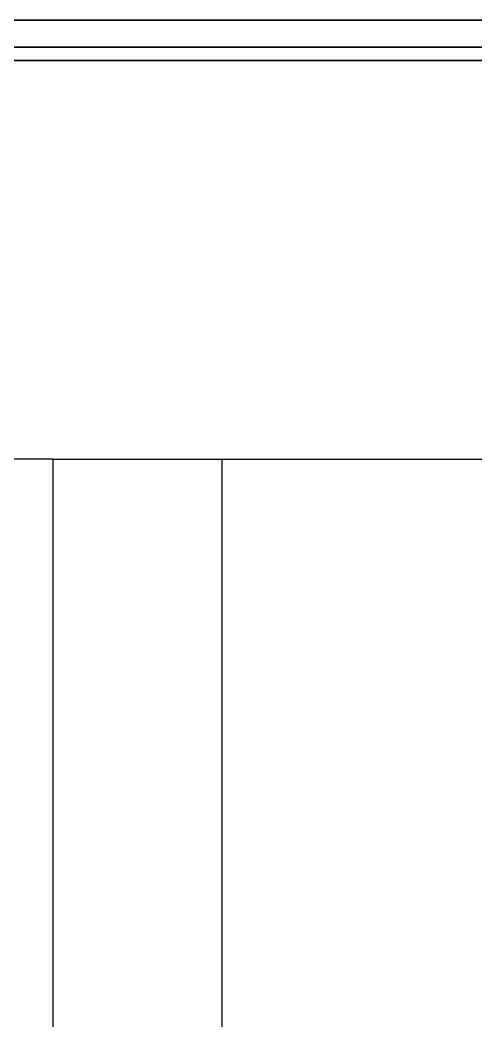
# Model space of a CAD drawing. Header units: millimetres. Extents: x -15000 to 15000, y -45082 to 2000.
# Drawn here: x -3049 to -2373, y 518 to 2000 of the extents above; entities that cross this region are included whole.
import ezdxf

# ---------------------------------------------------------------- set-up
doc = ezdxf.new("R2010")
doc.units = ezdxf.units.MM
for name, color, linetype in [('CELIK_KIRIS_KOLON', 9, 'CONTINUOUS'), ('KABLO_TAVALARI', 6, 'CONTINUOUS'), ('KORKULUK_KAPI', 4, 'CONTINUOUS'), ('MONTAJ_BORULARI', 2, 'CONTINUOUS'), ('ZEMIN_PLATFORM', 8, 'CONTINUOUS')]:
    doc.layers.add(name, color=color, linetype=linetype)

msp = doc.modelspace()

# ---------------------------------------------------------------- linework, layer by layer
at = {"layer": 'CELIK_KIRIS_KOLON'}
for q in [(-4400, 1350, 6750), (-1600, 1350, 6750)]:
    msp.add_line((-3000, 1350, 4100), q, dxfattribs=at)
at = {"layer": 'KABLO_TAVALARI'}
for p, q in [((-3000, 1350, 4520), (-3000, -41200, 9466.6)), ((-2750, 1350, 4520), (-2750, -41200, 9466.6))]:
    msp.add_line(p, q, dxfattribs=at)
at = {"layer": 'KORKULUK_KAPI'}
for p, q in [((5500, 1960), (-5500, 1960)), ((5500, 1960, 1700), (-5500, 1960, 1700)), ((-5500, 1940), (5500, 1940)), ((-5500, 1940, 1700), (5500, 1940, 1700))]:
    msp.add_line(p, q, dxfattribs=at)
for points in [[(-5500, 1940), (5500, 1940), (5500, 1960), (-5500, 1960)], [(-5500, 1940, 1700), (5500, 1940, 1700), (5500, 1960, 1700), (-5500, 1960, 1700)], [(-5500, 1960), (5500, 1960), (5500, 1960, 1700), (-5500, 1960, 1700)], [(-5500, 1940), (5500, 1940), (5500, 1940, 1700), (-5500, 1940, 1700)]]:
    msp.add_3dface(points, dxfattribs=at)
at = {"layer": 'MONTAJ_BORULARI'}
msp.add_line((-3000, 1350, 4100), (-3000, -1229.6, 4447.1), dxfattribs=at)
at = {"layer": 'ZEMIN_PLATFORM'}
for p, q in [((15000, 2000, -400), (-15000, 2000, -400)), ((15000, 2000), (-15000, 2000))]:
    msp.add_line(p, q, dxfattribs=at)
for points in [[(-15000, 0, -400), (15000, 0, -400), (15000, 2000, -400), (-15000, 2000, -400)], [(-15000, 0), (15000, 0), (15000, 2000), (-15000, 2000)], [(-15000, 2000, -400), (15000, 2000, -400), (15000, 2000), (-15000, 2000)]]:
    msp.add_3dface(points, dxfattribs=at)

doc.saveas('drawing.dxf')
